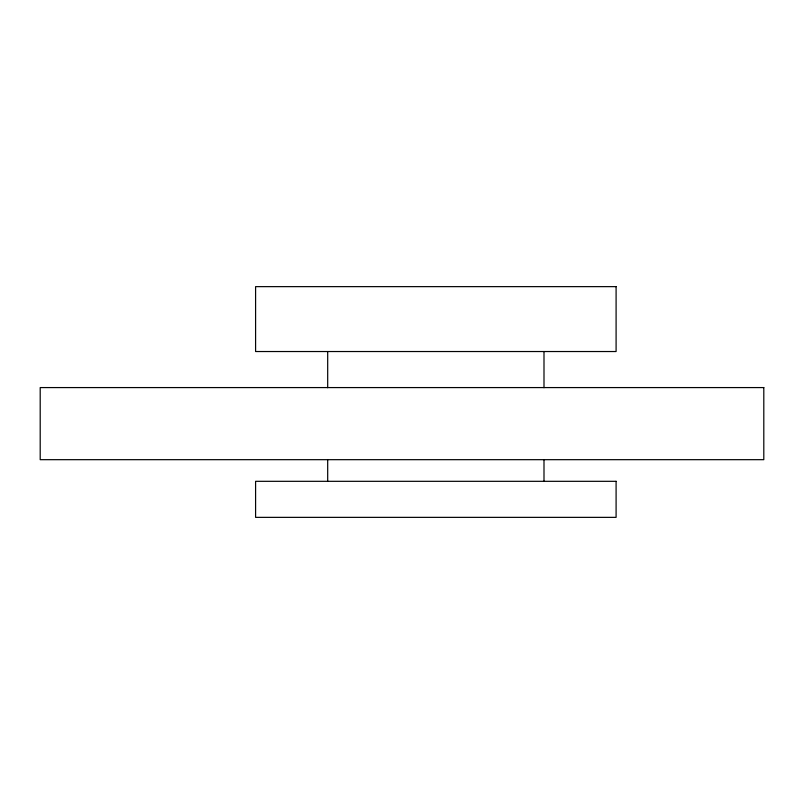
<?xml version="1.0" encoding="UTF-8"?>
<svg xmlns="http://www.w3.org/2000/svg" width="804" height="804" viewBox="0 0 804 804"><rect width="100%" height="100%" fill="white"/><g stroke="black" fill="none" stroke-linecap="round" stroke-linejoin="round"><path stroke-width="1.21" d="M543.996 351.529L543.996 387.719M543.996 460.099L543.996 481.315M327.69 351.529L327.69 387.719M327.69 460.099L327.69 481.315M616.095 286.636L255.592 286.636L255.592 351.529L616.095 351.529L616.095 286.636M763.8 387.578L40.2 387.578L40.2 459.677L763.8 459.677L763.8 387.578M616.095 481.315L255.592 481.315L255.592 517.364L616.095 517.364L616.095 481.315"/></g></svg>
